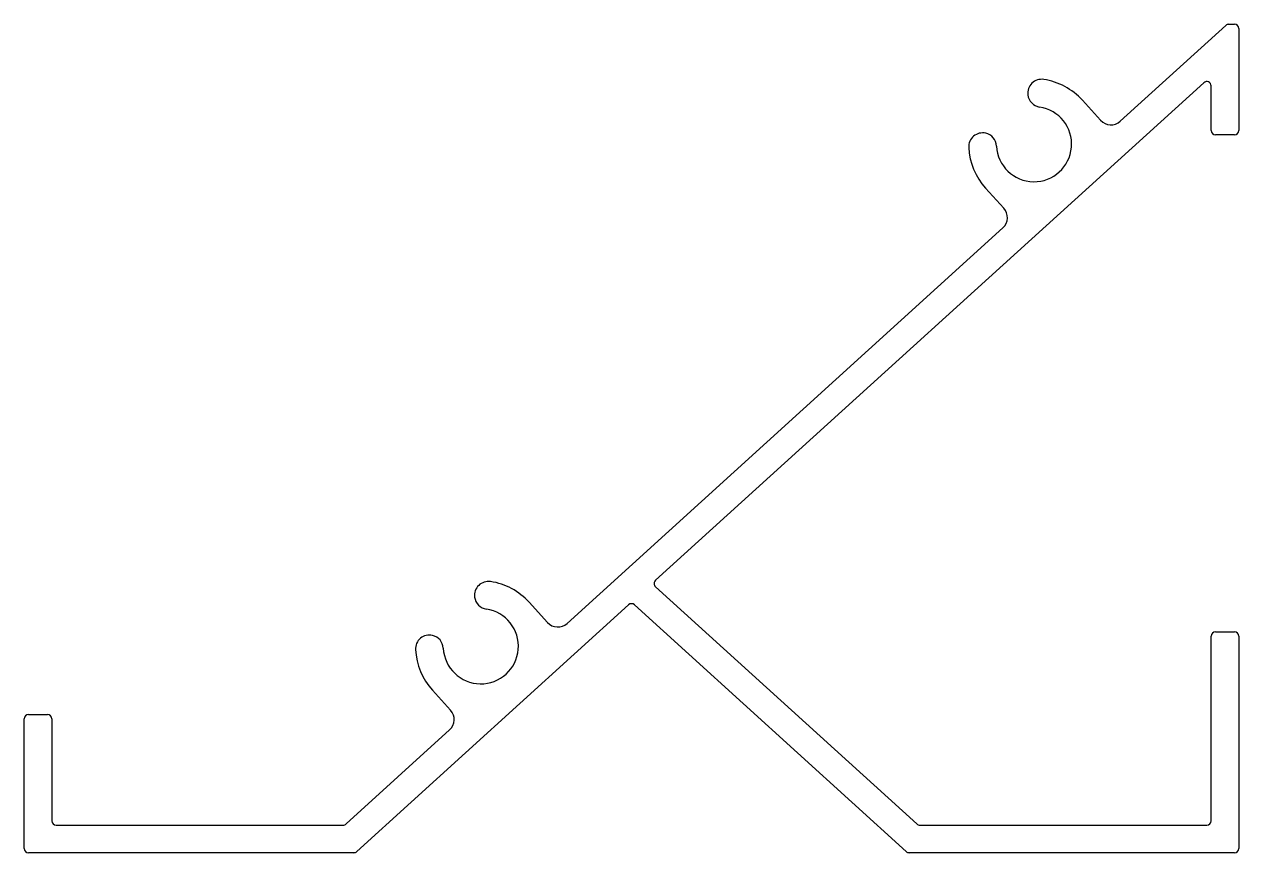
# Model space of a CAD drawing. Extents: x -30.3 to 39.6, y 14.7 to 62.4.
import ezdxf

# ---------------------------------------------------------------- set-up
doc = ezdxf.new("R2010")
doc.units = 0
doc.layers.get('0').update_dxf_attribs({"linetype": 'CONTINUOUS'})

msp = doc.modelspace()

# ---------------------------------------------------------------- linework, layer by layer
for p, q in [((32.775, 56.792), (38.849, 62.303)), ((39.017, 62.367), (39.335, 62.367)), ((39.585, 62.117), (39.585, 56.267)), ((37.58, 59.008), (6.046, 30.401)), ((37.998, 56.267), (37.998, 58.823)), ((30.597, 58.003), (31.645, 56.847)), ((39.335, 56.017), (38.248, 56.017)), ((26.075, 51.795), (25.027, 52.95)), ((0.955, 27.927), (26.02, 50.665)), ((6.046, 30.031), (21.077, 16.395)), ((4.492, 28.992), (-11.144, 14.807)), ((-1.223, 29.137), (-0.175, 27.982)), ((20.464, 14.807), (4.828, 28.992)), ((38.248, 27.442), (39.335, 27.442)), ((37.998, 16.58), (37.998, 27.192)), ((39.585, 27.192), (39.585, 14.992)), ((-5.744, 22.929), (-6.792, 24.085)), ((-30.265, 14.992), (-30.265, 22.43)), ((-30.015, 22.68), (-28.928, 22.68)), ((-28.678, 22.43), (-28.678, 16.58)), ((-11.757, 16.395), (-5.799, 21.799)), ((-28.428, 16.33), (-11.925, 16.33)), ((21.245, 16.33), (37.748, 16.33)), ((-11.312, 14.742), (-30.015, 14.742)), ((39.335, 14.742), (20.632, 14.742))]:
    msp.add_line(p, q)
for centre, radius, start, end in [((39.017, 62.117), 0.25, 90, 132.21322), ((39.335, 62.117), 0.25, 0, 90), ((28.251, 58.404), 0.8, 81.47048, 187.15083), ((27.812, 55.476), 3.76, 42.21322, 81.47048), ((37.748, 58.823), 0.25, 0, 132.21322), ((28.251, 58.404), 0.8, 187.15083, 261.47048), ((27.812, 55.476), 2.16, 182.95596, 81.47048), ((32.237, 57.385), 0.8, 222.21322, 312.21322), ((24.856, 55.324), 0.8, 77.27561, 182.95596), ((24.856, 55.324), 0.8, 2.95596, 77.27561), ((38.248, 56.267), 0.25, 180, 270), ((39.335, 56.267), 0.25, 270, 0), ((27.812, 55.476), 3.76, 182.95596, 222.21322), ((25.483, 51.257), 0.8, 312.21322, 42.21322), ((-3.569, 29.538), 0.8, 81.47048, 187.15083), ((-4.008, 26.611), 3.76, 42.21322, 81.47048), ((6.214, 30.216), 0.25, 132.21322, 227.78678), ((-3.569, 29.538), 0.8, 187.15083, 261.47048), ((-4.008, 26.611), 2.16, 182.95596, 81.47048), ((4.66, 28.807), 0.25, 47.78678, 132.21322), ((0.418, 28.519), 0.8, 222.21322, 312.21322), ((-6.964, 26.458), 0.8, 77.27561, 182.95596), ((38.248, 27.192), 0.25, 90, 180), ((39.335, 27.192), 0.25, 360, 90), ((-6.964, 26.458), 0.8, 2.95596, 77.27561), ((-4.008, 26.611), 3.76, 182.95596, 222.21322), ((-30.015, 22.43), 0.25, 90, 180), ((-28.928, 22.43), 0.25, 0, 90), ((-6.337, 22.392), 0.8, 312.21322, 42.21322), ((-28.428, 16.58), 0.25, 180, 270), ((-11.925, 16.58), 0.25, 270, 312.21322), ((21.245, 16.58), 0.25, 227.78678, 270), ((37.748, 16.58), 0.25, 270, 360), ((-30.015, 14.992), 0.25, 180, 270), ((-11.312, 14.992), 0.25, 270, 312.21322), ((20.632, 14.992), 0.25, 227.78678, 270), ((39.335, 14.992), 0.25, 270, 360)]:
    msp.add_arc(centre, radius, start, end)

doc.saveas('drawing.dxf')
